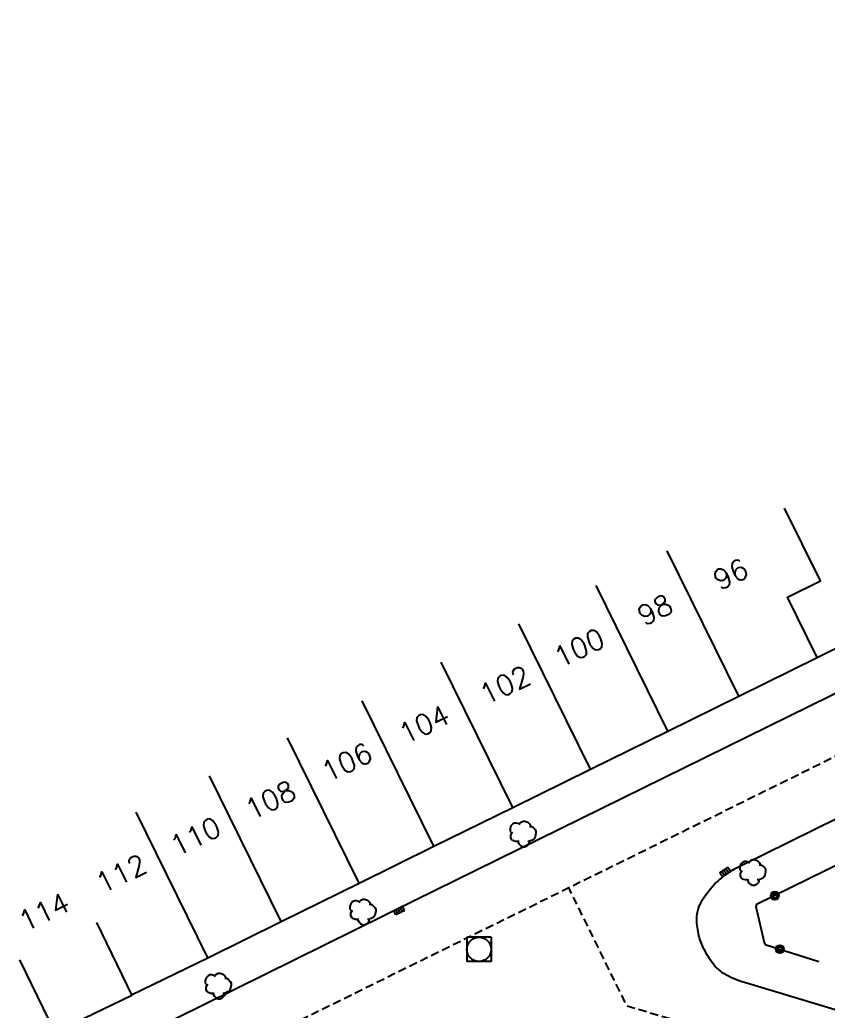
# Model space of a CAD drawing. Header units: millimetres. Extents: x 135999 to 137000, y 128000 to 129000.
# Drawn here: x 136317.4 to 136367.3, y 128846.3 to 128907.4 of the extents above; entities that cross this region are included whole.
import ezdxf
from ezdxf.enums import TextEntityAlignment as Align

# ---------------------------------------------------------------- set-up
doc = ezdxf.new("R2010")
doc.units = ezdxf.units.MM
doc.linetypes.add('DASHED', pattern=[0.75, 0.5, -0.25])
doc.layers.get('0').update_dxf_attribs({"linetype": 'CONTINUOUS'})
for name, color, linetype in [('W0001', 6, 'DASHED'), ('W0008', 7, 'CONTINUOUS'), ('W0100', 7, 'CONTINUOUS'), ('W0300', 7, 'CONTINUOUS'), ('W0322', 7, 'CONTINUOUS'), ('W0400', 7, 'CONTINUOUS'), ('W0420', 7, 'CONTINUOUS'), ('W0991', 7, 'CONTINUOUS'), ('W1102', 7, 'CONTINUOUS')]:
    doc.layers.add(name, color=color, linetype=linetype)
doc.styles.get("Standard").update_dxf_attribs({"font": 'romans.shx', "width": 0.85})

# ---------------------------------------------------------------- blocks, each defined once
blk = doc.blocks.new('T300')
for p, q in [((-0.686, 0.629), (-0.8, 0.514)), ((-0.571, 0.686), (-0.686, 0.629)), ((-0.457, 0.686), (-0.571, 0.686)), ((-0.286, 0.629), (-0.457, 0.686)), ((-0.286, 0.629), (-0.171, 0.743)), ((-0.229, 0.571), (-0.286, 0.629)), ((-0.171, 0.743), (-0.057, 0.8)), ((-0.057, 0.8), (0.057, 0.8)), ((0.057, 0.8), (0.229, 0.743)), ((0.229, 0.743), (0.343, 0.629)), ((0.343, 0.629), (0.4, 0.514)), ((-0.8, 0.514), (-0.857, 0.343)), ((-0.857, 0.343), (-0.857, 0.171)), ((-0.857, 0.171), (-0.743, 0.057)), ((-0.8, -0.057), (-0.743, 0.057)), ((-0.743, 0.057), (-0.686, 0.114)), ((0.457, 0.457), (0.343, 0.457)), ((0.4, 0.514), (0.4, 0.457)), ((0.571, 0.4), (0.457, 0.457)), ((0.571, 0.4), (0.686, 0.286)), ((0.686, 0.286), (0.743, 0.171)), ((0.743, 0.057), (0.686, -0.171)), ((0.743, 0.171), (0.743, 0.057)), ((-0.8, -0.171), (-0.8, -0.057)), ((-0.8, -0.229), (-0.8, -0.171)), ((-0.743, -0.343), (-0.8, -0.229)), ((-0.686, -0.4), (-0.743, -0.343)), ((-0.514, -0.457), (-0.686, -0.4)), ((-0.4, -0.457), (-0.514, -0.457)), ((-0.4, -0.457), (-0.343, -0.457)), ((-0.343, -0.457), (-0.343, -0.4)), ((-0.343, -0.514), (-0.343, -0.457)), ((-0.286, -0.629), (-0.343, -0.514)), ((0.286, -0.457), (0.229, -0.457)), ((0.457, -0.4), (0.286, -0.457)), ((0.343, -0.514), (0.286, -0.629)), ((0.343, -0.514), (0.343, -0.457)), ((0.571, -0.343), (0.457, -0.4)), ((0.629, -0.286), (0.571, -0.343)), ((0.686, -0.171), (0.629, -0.286)), ((-0.171, -0.743), (-0.286, -0.629)), ((-0.057, -0.8), (-0.171, -0.743)), ((0.057, -0.8), (-0.057, -0.8)), ((0.171, -0.743), (0.057, -0.8)), ((0.229, -0.686), (0.171, -0.743)), ((0.286, -0.629), (0.229, -0.686))]:
    blk.add_line(p, q)
blk = doc.blocks.new('T400')
for p, q in [((-0.15, 0.3), (0.15, 0.3)), ((-0.15, -0.25), (-0.15, 0.3)), ((-0.15, 0.15), (0.15, 0.15)), ((-0.15, 0), (0.15, 0)), ((0.15, 0.3), (0.15, -0.25)), ((-0.15, -0.15), (0.15, -0.15)), ((-0.15, -0.25), (-0.15, -0.3)), ((-0.15, -0.3), (0.15, -0.3)), ((0.15, -0.3), (0.15, -0.25))]:
    blk.add_line(p, q)
blk = doc.blocks.new('T420')
for p, q in [((0.75, 0.75), (-0.75, 0.75)), ((-0.75, 0.75), (-0.75, -0.75)), ((0.75, 0.75), (0.75, -0.75)), ((0.75, -0.75), (-0.75, -0.75))]:
    blk.add_line(p, q)
blk.add_ellipse((0, 0), major_axis=(-0.53, 0.53), ratio=1, start_param=3.926991, end_param=10.210176)
blk = doc.blocks.new('t322o')
at = {"color": 0, "linetype": 'Continuous'}
for radius in [0.25, 0.15]:
    blk.add_circle((0, 0), radius, dxfattribs=at)

msp = doc.modelspace()

# ---------------------------------------------------------------- linework, layer by layer
at = {"layer": 'W0001', "flags": 128}
for points in [[(136326.656, 128841.752), (136365.691, 128860.988), (136453.631, 128904.403)], [(136474.606, 128810.656), (136354.887, 128846.576), (136351.284, 128853.888)]]:
    msp.add_lwpolyline(points, dxfattribs=at)
at = {"layer": 'W0008', "flags": 128}
msp.add_lwpolyline([(136325.185, 128844.915), (136341.749, 128853.105), (136378.993, 128871.413), (136411.337, 128887.367), (136451.842, 128907.42)], dxfattribs=at)
msp.add_lwpolyline([(136415.101, 128881.45), (136361.837, 128855.201, 0.038541), (136360.913, 128854.654, 0.054763), (136360.345, 128854.155, 0.033003), (136359.538, 128853.144, 0.071084), (136359.267, 128852.606, 0.085479), (136359.165, 128851.946, 0.055299), (136359.296, 128850.927, 0.064774), (136359.611, 128850.107, 0.04513), (136360.308, 128849.06, 0.097715), (136360.874, 128848.583, 0.052943), (136362.125, 128848.057), (136410.799, 128833.395)], format="xyb", dxfattribs=at)
at = {"layer": 'W0100', "flags": 128}
msp.add_lwpolyline([(136324.311, 128847.273), (136329.005, 128849.567), (136333.546, 128851.808), (136338.346, 128854.167), (136342.967, 128856.437), (136347.824, 128858.834), (136352.628, 128861.2), (136357.39, 128863.548), (136361.778, 128865.703), (136366.618, 128868.085), (136364.781, 128871.817), (136366.81, 128872.816), (136364.603, 128877.302)], dxfattribs=at)
at = {"layer": 'W0100'}
msp.add_lwpolyline([(136322.143, 128851.741), (136324.327, 128847.244), (136319.595, 128844.946), (136317.411, 128849.444), (136317.411, 128849.444), (136317.411, 128849.444), (136317.411, 128849.444), (136317.411, 128849.444), (136317.411, 128849.444), (136317.411, 128849.444), (136317.411, 128849.444), (136317.411, 128849.444), (136317.411, 128849.444), (136317.411, 128849.444), (136317.411, 128849.444), (136317.411, 128849.444), (136317.411, 128849.444), (136317.411, 128849.444), (136317.411, 128849.444), (136317.411, 128849.444), (136317.411, 128849.444), (136317.411, 128849.444), (136317.411, 128849.444), (136317.411, 128849.444), (136317.411, 128849.444), (136317.411, 128849.444), (136317.411, 128849.444), (136317.411, 128849.444), (136317.411, 128849.444), (136317.411, 128849.444), (136317.411, 128849.444), (136317.411, 128849.444), (136317.411, 128849.444), (136317.411, 128849.444), (136317.411, 128849.444), (136317.411, 128849.444), (136317.411, 128849.444), (136317.411, 128849.444), (136317.411, 128849.444), (136317.411, 128849.444), (136317.411, 128849.444), (136317.411, 128849.444), (136317.411, 128849.444), (136317.411, 128849.444), (136317.411, 128849.444), (136317.411, 128849.444), (136317.411, 128849.444), (136317.411, 128849.444), (136317.411, 128849.444), (136317.411, 128849.444), (136317.411, 128849.444), (136317.411, 128849.444), (136317.411, 128849.444), (136317.411, 128849.444), (136317.411, 128849.444), (136317.411, 128849.444), (136317.411, 128849.444), (136317.411, 128849.444), (136317.411, 128849.444), (136317.411, 128849.444), (136317.411, 128849.444), (136317.411, 128849.444), (136317.411, 128849.444), (136317.411, 128849.444), (136317.411, 128849.444), (136317.411, 128849.444), (136317.411, 128849.444), (136317.411, 128849.444), (136317.411, 128849.444), (136317.411, 128849.444), (136317.411, 128849.444), (136317.411, 128849.444), (136317.411, 128849.444), (136317.411, 128849.444), (136317.411, 128849.444), (136317.411, 128849.444), (136317.411, 128849.444), (136317.411, 128849.444), (136317.411, 128849.444), (136317.411, 128849.444), (136317.411, 128849.444), (136317.411, 128849.444), (136317.411, 128849.444), (136317.411, 128849.444), (136317.411, 128849.444), (136317.411, 128849.444), (136317.411, 128849.444), (136317.411, 128849.444), (136317.411, 128849.444), (136317.411, 128849.444), (136317.411, 128849.444), (136317.411, 128849.444), (136317.411, 128849.444), (136317.411, 128849.444), (136317.411, 128849.444), (136317.411, 128849.444), (136317.411, 128849.444), (136317.411, 128849.444), (136317.411, 128849.444), (136317.411, 128849.444), (136317.411, 128849.444), (136317.411, 128849.444), (136317.411, 128849.444), (136317.411, 128849.444), (136317.411, 128849.444), (136317.411, 128849.444), (136317.411, 128849.444), (136317.411, 128849.444), (136317.411, 128849.444), (136317.411, 128849.444), (136317.411, 128849.444), (136317.411, 128849.444), (136317.411, 128849.444), (136317.411, 128849.444), (136317.411, 128849.444), (136317.411, 128849.444), (136317.411, 128849.444), (136317.411, 128849.444), (136317.411, 128849.444), (136317.411, 128849.444)], dxfattribs=at)
at = {"layer": 'W0322', "flags": 128}
for points in [[(136366.618, 128868.085), (136368.643, 128869.084)], [(136372.525, 128857.587), (136362.871, 128852.839), (136362.831, 128852.727), (136363.333, 128850.495), (136363.404, 128850.379), (136366.719, 128849.327)]]:
    msp.add_lwpolyline(points, dxfattribs=at)
at = {"layer": 'W1102', "flags": 128}
for points in [[(136361.778, 128865.703), (136357.356, 128874.672)], [(136357.39, 128863.548), (136352.968, 128872.517)], [(136352.628, 128861.2), (136348.206, 128870.169)], [(136347.824, 128858.834), (136343.402, 128867.803)], [(136342.967, 128856.437), (136338.544, 128865.406)], [(136338.346, 128854.167), (136333.924, 128863.136)], [(136333.546, 128851.808), (136329.124, 128860.777)], [(136329.005, 128849.567), (136324.583, 128858.536)]]:
    msp.add_lwpolyline(points, dxfattribs=at)

# ---------------------------------------------------------------- block references
at = {"layer": 'W0300'}
for p in [(136348.52, 128857.19), (136362.69, 128854.818), (136338.633, 128852.382), (136329.712, 128847.817)]:
    msp.add_blockref('T300', p, dxfattribs=at)
at = {"layer": 'W0322'}
for p, rotation in [((136364, 128853.394), 206.1858197779352), ((136364.309, 128850.092), 342.3928084716609)]:
    msp.add_blockref('t322o', p, dxfattribs=dict(at, rotation=rotation))
at = {"layer": 'W0400'}
for p, rotation in [((136360.934, 128854.842), 124.0595664929068), ((136340.817, 128852.479), 116.3094078942194)]:
    msp.add_blockref('T400', p, dxfattribs=dict(at, rotation=rotation))
at = {"layer": 'W0420'}
msp.add_blockref('T420', (136345.742, 128850.079), dxfattribs=at)

# ---------------------------------------------------------------- texts
at = {"layer": 'W0991'}
for s, rotation, p in [('96', 26.19268, (136361.278, 128873.22)), ('98', 26.19268, (136356.604, 128871.019)), ('100', 26.19268, (136351.93, 128868.683)), ('102', 26.19268, (136347.346, 128866.392)), ('104', 26.19268, (136342.358, 128863.966)), ('106', 26.19268, (136337.594, 128861.63)), ('108', 26.19268, (136332.876, 128859.294)), ('110', 26.19268, (136328.247, 128857.048)), ('112', 26.19268, (136323.663, 128854.758)), ('114', 25.89279, (136318.903, 128852.392))]:
    msp.add_text(s, height=1.25, rotation=rotation, dxfattribs=at).set_placement(p, align=Align.MIDDLE)

doc.saveas('drawing.dxf')
